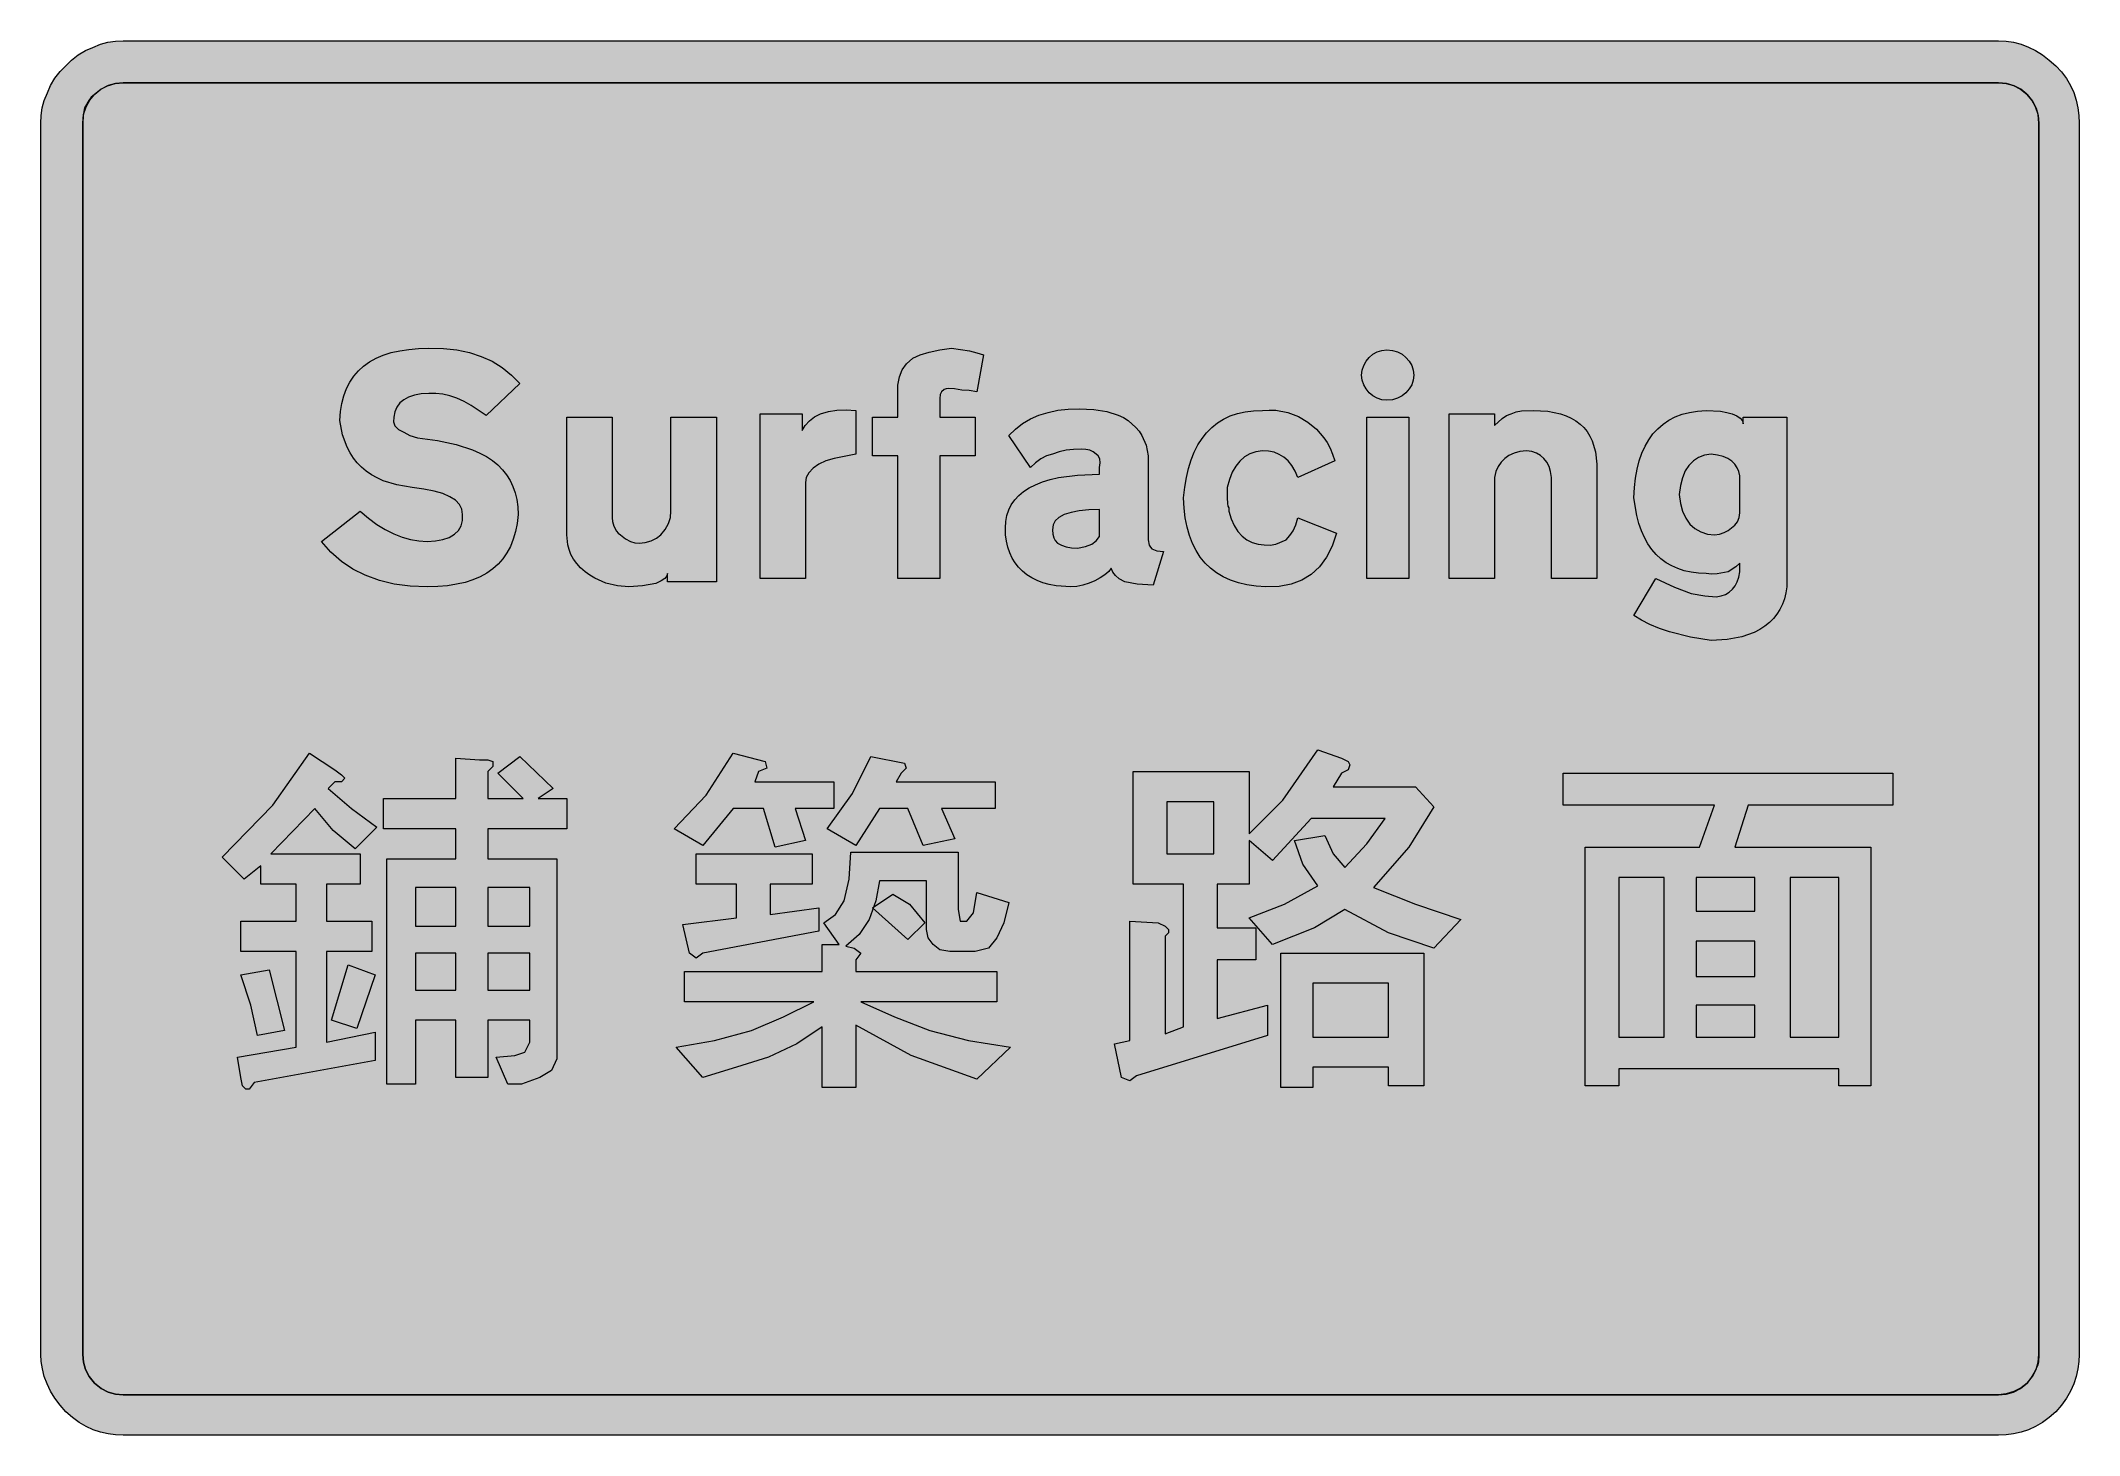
# Model space of a CAD drawing. Header units: metres. Extents: x 102 to 466, y 12 to 261.
import ezdxf

# ---------------------------------------------------------------- set-up
doc = ezdxf.new("R2010")
doc.units = ezdxf.units.M
doc.layers.add('FILL_BLACK_000000', color=7, linetype='Continuous', true_color=0x000000)
doc.layers.add('FILL_WHITE_FFFFFF', color=7, linetype='Continuous', true_color=0xffffff)

msp = doc.modelspace()

# ---------------------------------------------------------------- hatches: boundary and pattern name
at = {"layer": 'FILL_BLACK_000000', "true_color": 0x000000}
h = msp.add_hatch(color=7, dxfattribs=at)
h.dxf.hatch_style = 1
h.paths.add_polyline_path([(454.4, 260.96), (455.73, 260.61), (457.03, 260.11), (458.31, 259.48), (459.56, 258.71), (460.76, 257.79), (461.91, 256.74), (462.95, 255.67), (463.83, 254.51), (464.56, 253.28), (465.13, 251.98), (465.57, 250.64), (465.88, 249.27), (466.05, 247.9), (466.11, 246.54), (466.11, 26.64), (466.05, 25.38), (465.88, 24.08), (465.57, 22.75), (465.13, 21.43), (464.56, 20.12), (463.83, 18.84), (462.95, 17.6), (461.91, 16.44), (460.76, 15.4), (459.56, 14.52), (458.31, 13.79), (457.03, 13.21), (455.73, 12.78), (454.4, 12.47), (453.06, 12.3), (451.71, 12.24), (116.91, 12.24), (115.56, 12.3), (114.22, 12.47), (112.89, 12.78), (111.58, 13.21), (110.31, 13.79), (109.06, 14.52), (107.86, 15.4), (106.71, 16.44), (105.66, 17.6), (104.74, 18.84), (103.97, 20.12), (103.33, 21.43), (102.84, 22.75), (102.49, 24.08), (102.28, 25.38), (102.21, 26.64), (102.21, 246.54), (102.27, 247.89), (102.47, 249.24), (102.84, 250.59), (103.41, 251.94), (103.97, 253.28), (104.72, 254.56), (105.65, 255.74), (106.71, 256.74), (107.71, 257.8), (108.88, 258.73), (110.17, 259.48), (111.51, 260.04), (112.86, 260.61), (114.21, 260.98), (115.56, 261.18), (116.91, 261.24), (451.71, 261.24), (453.06, 261.17), (454.4, 260.96)])
h.paths.add_polyline_path([(115.56, 253.62), (114.25, 253.25), (112.99, 252.6), (111.81, 251.64), (111.23, 251.14), (110.8, 250.55), (110.01, 249.24), (109.75, 247.89), (109.71, 246.54), (109.71, 26.64), (109.83, 25.29), (110.2, 23.98), (110.85, 22.72), (111.81, 21.54), (112.99, 20.58), (114.25, 19.93), (115.56, 19.56), (116.91, 19.44), (451.71, 19.44), (453.06, 19.56), (454.37, 19.93), (455.63, 20.58), (456.81, 21.54), (457.77, 22.72), (458.42, 23.98), (458.79, 25.29), (458.91, 26.64), (458.91, 246.54), (458.76, 248.06), (458.33, 249.44), (457.66, 250.66), (456.77, 251.71), (455.7, 252.57), (454.48, 253.21), (453.14, 253.6), (451.71, 253.74), (116.91, 253.74), (115.56, 253.62)], flags=16)
h = msp.add_hatch(color=7, dxfattribs=at)
h.dxf.hatch_style = 1
h.paths.add_polyline_path([(165.15, 193.2), (165.43, 192.46), (166.05, 191.85), (167.01, 191.34), (168.07, 190.77), (169.45, 190.36), (173.01, 189.84), (176.38, 189.15), (179.31, 188.2), (180.6, 187.62), (181.78, 186.98), (182.85, 186.27), (183.81, 185.49), (184.65, 184.64), (185.38, 183.72), (186, 182.72), (186.51, 181.66), (186.9, 180.51), (187.18, 179.3), (187.35, 178.01), (187.41, 176.64), (187.24, 175.06), (186.96, 173.59), (186.57, 172.22), (186.06, 170.95), (185.44, 169.79), (184.71, 168.74), (183.87, 167.78), (182.91, 166.93), (181.84, 166.18), (180.66, 165.53), (179.37, 164.98), (177.96, 164.53), (176.44, 164.18), (174.81, 163.94), (173.07, 163.79), (171.21, 163.74), (168.17, 163.86), (165.32, 164.23), (162.65, 164.88), (160.11, 165.84), (157.92, 166.9), (155.87, 168.28), (153.99, 169.93), (152.31, 171.84), (159.21, 177.24), (160.69, 175.97), (162.18, 174.88), (163.69, 173.95), (165.21, 173.19), (166.73, 172.6), (168.24, 172.18), (169.73, 171.92), (171.21, 171.84), (172.7, 171.92), (174.01, 172.17), (175.13, 172.57), (176.05, 173.11), (176.76, 173.8), (177.24, 174.62), (177.5, 175.57), (177.51, 176.64), (177.37, 177.6), (176.95, 178.44), (176.24, 179.19), (175.26, 179.83), (173.99, 180.37), (172.45, 180.82), (170.62, 181.17), (168.51, 181.44), (165.75, 181.92), (163.33, 182.68), (162.24, 183.17), (161.24, 183.73), (160.31, 184.37), (159.47, 185.08), (158.71, 185.86), (158.03, 186.72), (157.43, 187.65), (156.91, 188.65), (156.1, 190.89), (155.61, 193.44), (155.73, 195.02), (155.96, 196.49), (156.31, 197.86), (156.79, 199.13), (157.38, 200.29), (158.08, 201.34), (158.91, 202.3), (159.85, 203.15), (160.9, 203.9), (162.08, 204.55), (163.36, 205.1), (164.76, 205.55), (166.28, 205.9), (167.91, 206.14), (169.65, 206.29), (171.51, 206.34), (174.1, 206.27), (176.5, 206.04), (178.72, 205.58), (180.81, 204.84), (182.77, 204.01), (184.6, 202.89), (186.25, 201.55), (187.71, 200.04), (181.71, 194.34), (179.06, 196.13), (177.77, 196.84), (176.5, 197.41), (175.24, 197.85), (173.99, 198.14), (172.75, 198.27), (171.51, 198.24), (170.13, 198.17), (168.92, 197.96), (167.88, 197.62), (167.01, 197.15), (166.31, 196.56), (165.77, 195.84), (165.41, 195), (165.21, 194.04), (165.15, 193.2)])
h = msp.add_hatch(color=7, dxfattribs=at)
h.dxf.hatch_style = 1
h.paths.add_polyline_path([(255.21, 165.24), (255.21, 187.14), (250.71, 187.14), (250.71, 194.04), (255.21, 194.04), (255.21, 199.74), (255.51, 201.21), (256, 202.48), (256.77, 203.58), (257.91, 204.54), (259.2, 205.16), (260.8, 205.66), (262.68, 206.06), (264.81, 206.34), (268, 205.85), (269.32, 205.54), (270.51, 205.14), (269.31, 198.54), (267.96, 198.8), (266.61, 198.84), (265.3, 199.1), (264.21, 199.14), (263.81, 199.09), (263.5, 198.95), (263.01, 198.54), (262.75, 198.05), (262.71, 197.34), (262.71, 194.04), (269.01, 194.04), (269.01, 187.14), (262.71, 187.14), (262.71, 165.24), (255.21, 165.24)])
h = msp.add_hatch(color=7, dxfattribs=at)
h.dxf.hatch_style = 1
h.paths.add_polyline_path([(347.21, 200.66), (346.94, 199.82), (346.5, 199.06), (345.92, 198.39), (345.22, 197.83), (344.4, 197.41), (343.49, 197.13), (342.51, 197.04), (341.63, 197.13), (340.79, 197.41), (340.03, 197.83), (339.36, 198.39), (338.8, 199.06), (338.38, 199.82), (338.1, 200.66), (338.01, 201.54), (338.1, 202.42), (338.38, 203.26), (338.8, 204.02), (339.36, 204.69), (340.03, 205.25), (340.79, 205.67), (341.63, 205.95), (342.51, 206.04), (343.49, 205.95), (344.4, 205.67), (345.22, 205.25), (345.92, 204.69), (346.5, 204.02), (346.94, 203.26), (347.21, 202.42), (347.31, 201.54), (347.21, 200.66)])
h = msp.add_hatch(color=7, dxfattribs=at)
h.dxf.hatch_style = 1
h.paths.add_polyline_path([(222.81, 194.04), (222.81, 164.64), (214.11, 164.64), (214.11, 166.14), (213.99, 165.69), (213.62, 165.24), (212.97, 164.79), (212.01, 164.34), (209.61, 163.93), (207.21, 163.74), (205.15, 163.91), (203.08, 164.41), (201.13, 165.26), (200.24, 165.81), (199.41, 166.44), (198.58, 167.14), (197.88, 167.89), (197.31, 168.69), (196.86, 169.51), (196.52, 170.37), (196.29, 171.25), (196.11, 173.04), (196.11, 194.04), (204.21, 194.04), (204.21, 176.04), (204.25, 175.4), (204.51, 174.54), (205, 173.68), (205.31, 173.32), (205.71, 173.04), (206.61, 172.3), (207.47, 171.84), (208.28, 171.61), (209.01, 171.54), (210.13, 171.65), (211.18, 171.95), (212.13, 172.43), (212.91, 173.04), (213.7, 173.99), (214.26, 175.03), (214.6, 176.12), (214.71, 177.24), (214.71, 194.04), (222.81, 194.04)])
h = msp.add_hatch(color=7, dxfattribs=at)
h.dxf.hatch_style = 1
h.paths.add_polyline_path([(230.61, 194.64), (238.11, 194.64), (238.11, 191.64), (238.67, 192.53), (239.42, 193.36), (240.35, 194.09), (241.41, 194.64), (242.82, 195.03), (244.33, 195.28), (245.97, 195.36), (247.71, 195.24), (247.71, 187.44), (243.85, 186.65), (242.35, 186.22), (241.11, 185.64), (240.1, 184.91), (239.35, 184.1), (238.87, 183.24), (238.71, 182.34), (238.71, 165.24), (230.61, 165.24), (230.61, 194.64)])
h = msp.add_hatch(color=7, dxfattribs=at)
h.dxf.hatch_style = 1
h.paths.add_polyline_path([(297.92, 164.23), (295.71, 164.64), (294.74, 165.14), (294.06, 165.73), (293.6, 166.37), (293.31, 167.04), (292.85, 166.47), (292.18, 165.89), (291.35, 165.34), (290.38, 164.83), (289.34, 164.39), (288.25, 164.04), (287.16, 163.82), (286.11, 163.74), (283.45, 163.92), (282.25, 164.14), (281.12, 164.45), (280.07, 164.85), (279.11, 165.32), (278.24, 165.88), (277.45, 166.51), (276.75, 167.23), (276.13, 168.02), (275.61, 168.88), (275.18, 169.81), (274.85, 170.82), (274.61, 171.89), (274.46, 173.03), (274.41, 174.24), (274.48, 175.39), (274.68, 176.46), (275.01, 177.47), (275.47, 178.4), (276.07, 179.26), (276.8, 180.05), (277.66, 180.76), (278.65, 181.4), (279.77, 181.97), (281.02, 182.46), (282.39, 182.88), (283.9, 183.23), (287.3, 183.69), (291.21, 183.84), (291.21, 185.04), (291.33, 185.88), (291.25, 186.58), (291, 187.11), (290.61, 187.44), (290.1, 187.83), (289.48, 188.11), (288.75, 188.28), (287.91, 188.34), (286.56, 188.28), (285.25, 188.11), (283.99, 187.83), (282.81, 187.44), (281.74, 187.11), (280.75, 186.58), (279.81, 185.88), (278.91, 185.04), (275.01, 190.74), (276.19, 191.89), (277.48, 192.88), (278.89, 193.71), (280.41, 194.38), (282.04, 194.89), (283.78, 195.25), (285.64, 195.47), (287.61, 195.54), (290.19, 195.42), (292.52, 195.05), (294.57, 194.4), (295.48, 193.96), (296.31, 193.44), (297.72, 192.2), (298.29, 191.5), (298.78, 190.74), (299.52, 189.05), (299.91, 187.14), (299.91, 172.14), (300.08, 171.18), (300.29, 170.82), (300.58, 170.53), (301.43, 170.16), (302.61, 170.04), (300.81, 164.04), (297.92, 164.23)])
h.paths.add_polyline_path([(283.03, 172.51), (283.32, 172), (283.71, 171.54), (284.44, 171.15), (285.28, 170.86), (286.24, 170.7), (287.31, 170.64), (288.72, 170.93), (289.82, 171.35), (290.64, 171.95), (291.21, 172.74), (291.21, 177.54), (289.3, 177.48), (287.61, 177.31), (286.15, 177.03), (284.91, 176.64), (283.95, 176.13), (283.3, 175.51), (282.93, 174.78), (282.81, 173.94), (282.87, 173.14), (283.03, 172.51)], flags=16)
h = msp.add_hatch(color=7, dxfattribs=at)
h.dxf.hatch_style = 1
h.paths.add_polyline_path([(321.52, 195.3), (322.67, 195.25), (324.81, 194.86), (326.72, 194.14), (328.41, 193.14), (329.92, 191.89), (331.26, 190.36), (331.85, 189.48), (332.38, 188.5), (332.83, 187.42), (333.21, 186.24), (326.61, 183.24), (326.12, 184.39), (325.54, 185.38), (324.88, 186.21), (324.13, 186.88), (323.31, 187.39), (322.39, 187.75), (321.39, 187.97), (320.31, 188.04), (319.13, 187.84), (318.06, 187.47), (317.1, 186.93), (316.26, 186.2), (315.53, 185.29), (314.91, 184.2), (314.4, 182.92), (314.01, 181.44), (314.01, 179.64), (314.05, 178.63), (314.14, 178.16), (314.31, 177.84), (314.31, 177.24), (314.72, 175.86), (315.25, 174.66), (315.91, 173.63), (316.67, 172.78), (317.54, 172.11), (318.49, 171.63), (319.51, 171.34), (320.61, 171.24), (321.68, 171.17), (322.67, 171.35), (324.51, 172.14), (325.18, 172.88), (325.78, 173.75), (326.28, 174.8), (326.61, 176.04), (333.51, 173.34), (332.72, 171.02), (331.71, 169.01), (330.47, 167.32), (329.01, 165.95), (327.32, 164.91), (325.41, 164.19), (323.27, 163.8), (320.91, 163.74), (319.17, 163.86), (317.53, 164.09), (316.01, 164.44), (314.61, 164.92), (313.31, 165.51), (312.12, 166.21), (311.04, 167.04), (310.07, 167.98), (309.21, 169.03), (308.46, 170.21), (307.82, 171.49), (307.28, 172.89), (306.86, 174.41), (306.53, 176.04), (306.32, 177.78), (306.21, 179.64), (306.42, 181.5), (306.72, 183.24), (307.1, 184.87), (307.57, 186.38), (308.13, 187.78), (308.77, 189.06), (309.51, 190.22), (310.33, 191.26), (311.25, 192.19), (312.26, 192.99), (313.37, 193.68), (314.56, 194.24), (315.86, 194.67), (317.24, 194.99), (318.73, 195.18), (320.31, 195.24), (321.52, 195.3)])
h = msp.add_hatch(color=7, dxfattribs=at)
h.dxf.hatch_style = 1
h.paths.add_polyline_path([(338.91, 165.24), (338.91, 194.04), (346.41, 194.04), (346.41, 165.24), (338.91, 165.24)])
h = msp.add_hatch(color=7, dxfattribs=at)
h.dxf.hatch_style = 1
h.paths.add_polyline_path([(371.91, 165.24), (371.91, 182.04), (371.91, 182.34), (371.91, 182.94), (371.91, 183.24), (371.74, 184.3), (371.46, 185.21), (371.07, 186), (370.56, 186.65), (369.94, 187.18), (369.21, 187.59), (368.37, 187.87), (367.41, 188.04), (366.24, 187.87), (365.21, 187.59), (364.31, 187.18), (363.55, 186.65), (362.91, 186), (362.39, 185.21), (361.99, 184.3), (361.71, 183.24), (361.71, 182.94), (361.71, 165.24), (353.61, 165.24), (353.61, 194.64), (361.71, 194.64), (361.71, 192.54), (363.1, 193.81), (363.86, 194.31), (364.71, 194.64), (365.61, 194.99), (366.55, 195.16), (368.61, 195.24), (371.24, 195.09), (373.51, 194.63), (374.52, 194.28), (375.43, 193.86), (376.26, 193.37), (377.01, 192.8), (377.67, 192.16), (378.25, 191.45), (378.74, 190.66), (379.16, 189.8), (379.74, 187.86), (380.01, 185.64), (380.01, 185.04), (380.01, 165.24), (371.91, 165.24)])
h = msp.add_hatch(color=7, dxfattribs=at)
h.dxf.hatch_style = 1
h.paths.add_polyline_path([(413.49, 161.6), (413.14, 160.63), (412.69, 159.71), (412.14, 158.85), (411.51, 158.07), (410.79, 157.34), (409.97, 156.69), (409.07, 156.11), (408.08, 155.6), (405.85, 154.8), (403.29, 154.31), (400.41, 154.14), (396.69, 154.76), (392.95, 155.71), (391.16, 156.32), (389.48, 157.01), (387.95, 157.78), (386.61, 158.64), (390.51, 165.24), (393.88, 163.66), (396.81, 162.54), (399.28, 162.13), (401.31, 161.94), (402.17, 162.11), (402.94, 162.39), (403.61, 162.78), (404.2, 163.29), (404.68, 163.91), (405.06, 164.64), (405.34, 165.48), (405.51, 166.44), (405.51, 167.94), (404.8, 167.3), (403.41, 166.44), (401.46, 166.06), (400.46, 166.02), (399.51, 166.14), (398.14, 166.19), (396.84, 166.35), (395.61, 166.61), (394.46, 166.98), (393.38, 167.46), (392.37, 168.04), (391.44, 168.72), (390.58, 169.51), (389.81, 170.41), (389.11, 171.41), (388.49, 172.52), (387.95, 173.73), (387.49, 175.05), (387.12, 176.48), (386.61, 179.64), (386.71, 181.44), (386.91, 183.14), (387.19, 184.73), (387.57, 186.21), (388.04, 187.58), (388.61, 188.85), (389.27, 190), (390.02, 191.04), (390.87, 191.97), (391.82, 192.78), (392.86, 193.48), (393.99, 194.07), (395.23, 194.54), (396.56, 194.89), (397.98, 195.12), (399.51, 195.24), (402.06, 195.08), (403.18, 194.88), (404.16, 194.6), (404.97, 194.26), (405.58, 193.85), (405.97, 193.37), (406.11, 192.84), (406.11, 194.04), (413.91, 194.04), (413.91, 163.74), (413.75, 162.64), (413.49, 161.6)])
h.paths.add_polyline_path([(405.05, 184.99), (404.63, 185.62), (404.08, 186.16), (403.39, 186.63), (402.56, 187), (401.56, 187.27), (400.41, 187.44), (399.23, 187.23), (398.17, 186.82), (397.24, 186.22), (396.43, 185.41), (395.78, 184.42), (395.26, 183.22), (394.91, 181.83), (394.71, 180.24), (394.92, 178.64), (395.31, 177.22), (395.89, 175.98), (396.62, 174.95), (397.51, 174.13), (398.55, 173.53), (399.72, 173.16), (401.01, 173.04), (401.9, 173.14), (402.73, 173.41), (403.46, 173.8), (404.01, 174.24), (404.62, 174.75), (405.1, 175.36), (405.4, 176.1), (405.51, 176.94), (405.51, 183.54), (405.34, 184.3), (405.05, 184.99)], flags=16)
h = msp.add_hatch(color=7, dxfattribs=at)
h.dxf.hatch_style = 1
h.paths.add_polyline_path([(155.91, 130.14), (156.51, 129.54), (155.91, 128.94), (154.71, 128.94), (153.51, 127.74), (157.71, 124.14), (162.21, 120.84), (158.31, 116.94), (154.41, 120.24), (151.11, 124.14), (143.31, 116.04), (159.21, 116.04), (159.21, 110.64), (153.21, 110.64), (153.21, 104.04), (161.31, 104.04), (161.31, 98.64), (153.21, 98.64), (153.21, 82.44), (161.91, 84.24), (161.91, 79.14), (140.31, 75.24), (139.41, 74.04), (138.81, 74.04), (138.21, 74.64), (137.91, 76.14), (137.31, 79.74), (147.81, 81.54), (147.81, 98.64), (137.91, 98.64), (137.91, 104.04), (147.81, 104.04), (147.81, 110.64), (141.51, 110.64), (141.51, 113.94), (138.51, 111.54), (134.61, 115.44), (143.61, 124.74), (150.21, 134.04), (154.71, 131.04), (155.91, 130.14)])
h = msp.add_hatch(color=7, dxfattribs=at)
h.dxf.hatch_style = 1
h.paths.add_polyline_path([(191.31, 76.14), (188.01, 74.94), (185.61, 74.94), (183.51, 79.74), (186.81, 80.04), (188.61, 80.64), (189.51, 82.44), (189.51, 86.34), (182.01, 86.34), (182.01, 76.14), (176.31, 76.14), (176.31, 86.34), (169.11, 86.34), (169.11, 74.94), (164.01, 74.94), (164.01, 115.14), (176.31, 115.14), (176.31, 120.54), (163.41, 120.54), (163.41, 125.94), (176.31, 125.94), (176.31, 133.14), (180.51, 132.84), (182.01, 132.84), (182.91, 132.54), (182.91, 131.64), (182.01, 130.74), (182.01, 125.94), (188.31, 125.94), (183.81, 130.44), (187.71, 133.44), (193.71, 127.74), (191.01, 125.94), (196.11, 125.94), (196.11, 120.54), (182.01, 120.54), (182.01, 115.14), (194.31, 115.14), (194.31, 81.84), (194.31, 79.44), (193.41, 77.34), (191.31, 76.14)])
h.paths.add_polyline_path([(176.31, 91.74), (176.31, 98.34), (169.11, 98.34), (169.11, 91.74), (176.31, 91.74)], flags=16)
h.paths.add_polyline_path([(169.11, 103.14), (176.31, 103.14), (176.31, 110.04), (169.11, 110.04), (169.11, 103.14)], flags=16)
h.paths.add_polyline_path([(182.01, 98.34), (182.01, 91.74), (189.51, 91.74), (189.51, 98.34), (182.01, 98.34)], flags=16)
h.paths.add_polyline_path([(189.51, 110.04), (182.01, 110.04), (182.01, 103.14), (189.51, 103.14), (189.51, 110.04)], flags=16)
h = msp.add_hatch(color=7, dxfattribs=at)
h.dxf.hatch_style = 1
h.paths.add_polyline_path([(221.01, 126.54), (225.81, 134.04), (231.51, 132.54), (231.81, 131.34), (230.31, 130.74), (229.71, 128.94), (243.81, 128.94), (243.81, 124.14), (236.91, 124.14), (238.71, 118.44), (233.31, 117.24), (231.21, 124.14), (225.81, 124.14), (220.41, 117.54), (215.31, 120.54), (221.01, 126.54)])
h = msp.add_hatch(color=7, dxfattribs=at)
h.dxf.hatch_style = 1
h.paths.add_polyline_path([(247.11, 126.84), (250.41, 133.44), (256.41, 132.24), (256.71, 131.34), (255.81, 130.44), (254.91, 128.94), (272.61, 128.94), (272.61, 124.14), (263.01, 124.14), (265.41, 118.74), (259.71, 117.54), (257.01, 124.14), (251.91, 124.14), (247.71, 117.54), (242.61, 120.54), (247.11, 126.84)])
h = msp.add_hatch(color=7, dxfattribs=at)
h.dxf.hatch_style = 1
h.paths.add_polyline_path([(317.91, 130.74), (317.91, 119.64), (323.91, 125.64), (330.21, 134.64), (334.41, 133.14), (335.61, 132.54), (335.91, 131.94), (335.61, 131.04), (334.41, 130.44), (332.91, 128.04), (347.61, 128.04), (350.91, 124.44), (346.41, 117.24), (340.11, 110.04), (347.61, 107.04), (355.71, 104.34), (350.91, 99.24), (342.81, 101.94), (335.01, 106.14), (329.61, 102.84), (322.11, 99.84), (317.91, 104.64), (324.21, 107.04), (330.21, 110.34), (327.51, 114.24), (326.01, 118.44), (331.41, 119.34), (332.91, 116.04), (335.01, 113.64), (338.91, 117.84), (342.21, 122.34), (329.01, 122.34), (322.11, 114.84), (317.91, 118.44), (317.91, 110.64), (312.21, 110.64), (312.21, 102.84), (319.11, 102.84), (319.11, 97.14), (312.21, 97.14), (312.21, 86.64), (321.21, 89.04), (321.21, 83.64), (297.81, 76.44), (296.61, 75.54), (295.11, 76.14), (293.91, 82.14), (296.61, 82.74), (296.61, 104.04), (301.71, 103.74), (302.91, 103.14), (303.51, 102.54), (303.51, 101.94), (302.91, 101.34), (302.91, 83.94), (306.21, 85.14), (306.21, 110.64), (297.21, 110.64), (297.21, 130.74), (317.91, 130.74)])
h.paths.add_polyline_path([(311.61, 125.34), (303.21, 125.34), (303.21, 116.04), (311.61, 116.04), (311.61, 125.34)], flags=16)
h = msp.add_hatch(color=7, dxfattribs=at)
h.dxf.hatch_style = 1
h.paths.add_polyline_path([(428.91, 74.64), (423.21, 74.64), (423.21, 77.64), (383.91, 77.64), (383.91, 74.64), (377.91, 74.64), (377.91, 117.24), (398.31, 117.24), (401.01, 124.74), (374.01, 124.74), (374.01, 130.44), (432.81, 130.44), (432.81, 124.74), (407.01, 124.74), (404.61, 117.24), (428.91, 117.24), (428.91, 74.64)])
h.paths.add_polyline_path([(408.21, 89.04), (397.71, 89.04), (397.71, 83.34), (408.21, 83.34), (408.21, 89.04)], flags=16)
h.paths.add_polyline_path([(408.21, 105.84), (408.21, 111.84), (397.71, 111.84), (397.71, 105.84), (408.21, 105.84)], flags=16)
h.paths.add_polyline_path([(397.71, 94.14), (408.21, 94.14), (408.21, 100.44), (397.71, 100.44), (397.71, 94.14)], flags=16)
h.paths.add_polyline_path([(383.91, 111.84), (383.91, 83.34), (392.01, 83.34), (392.01, 111.84), (383.91, 111.84)], flags=16)
h.paths.add_polyline_path([(423.21, 111.84), (414.51, 111.84), (414.51, 83.34), (423.21, 83.34), (423.21, 111.84)], flags=16)
h = msp.add_hatch(color=7, dxfattribs=at)
h.dxf.hatch_style = 1
h.paths.add_polyline_path([(244.11, 105.24), (245.61, 107.64), (246.51, 111.54), (246.81, 116.34), (266.01, 116.34), (266.01, 106.14), (266.31, 104.04), (267.51, 104.04), (268.71, 105.54), (269.31, 109.14), (275.01, 107.34), (274.11, 103.74), (272.91, 101.04), (271.41, 99.24), (269.01, 98.64), (264.51, 98.64), (262.71, 98.94), (261.51, 99.84), (260.61, 101.04), (260.31, 102.54), (260.31, 111.24), (251.91, 111.24), (251.31, 107.64), (250.11, 104.34), (248.31, 101.64), (245.91, 99.54), (247.41, 99.24), (248.61, 98.34), (247.71, 97.14), (247.71, 95.04), (272.91, 95.04), (272.91, 89.64), (248.61, 89.64), (254.61, 86.94), (260.91, 84.54), (267.81, 82.74), (275.31, 81.54), (269.31, 75.84), (257.61, 80.04), (247.71, 85.44), (247.71, 74.34), (241.71, 74.34), (241.71, 85.14), (237.21, 82.14), (232.11, 79.74), (226.41, 77.94), (220.41, 76.14), (215.61, 81.54), (222.51, 82.74), (229.11, 84.54), (234.81, 86.94), (240.21, 89.64), (217.11, 89.64), (217.11, 95.04), (241.71, 95.04), (241.71, 99.84), (244.71, 99.84), (242.01, 103.74), (244.11, 105.24)])
h = msp.add_hatch(color=7, dxfattribs=at)
h.dxf.hatch_style = 1
h.paths.add_polyline_path([(239.91, 116.04), (239.91, 110.64), (232.41, 110.64), (232.41, 105.24), (241.11, 106.44), (241.11, 102.24), (220.41, 98.34), (219.21, 97.44), (218.01, 98.34), (216.81, 103.44), (226.41, 104.64), (226.41, 110.64), (219.21, 110.64), (219.21, 116.04), (239.91, 116.04)])
h = msp.add_hatch(color=7, dxfattribs=at)
h.dxf.hatch_style = 1
h.paths.add_polyline_path([(257.31, 107.04), (260.01, 103.74), (257.01, 100.74), (250.71, 106.44), (254.31, 108.84), (257.31, 107.04)])
h = msp.add_hatch(color=7, dxfattribs=at)
h.dxf.hatch_style = 1
h.paths.add_polyline_path([(349.11, 98.34), (349.11, 74.64), (342.81, 74.64), (342.81, 77.94), (329.31, 77.94), (329.31, 74.34), (323.61, 74.34), (323.61, 98.34), (349.11, 98.34)])
h.paths.add_polyline_path([(342.81, 92.94), (329.31, 92.94), (329.31, 83.34), (342.81, 83.34), (342.81, 92.94)], flags=16)
h = msp.add_hatch(color=7, dxfattribs=at)
h.dxf.hatch_style = 1
h.paths.add_polyline_path([(145.71, 84.54), (140.91, 83.64), (139.71, 89.04), (137.91, 94.44), (143.01, 95.34), (145.71, 84.54)])
h = msp.add_hatch(color=7, dxfattribs=at)
h.dxf.hatch_style = 1
h.paths.add_polyline_path([(161.91, 94.44), (158.61, 84.84), (154.11, 86.34), (157.11, 96.24), (161.91, 94.44)])
at = {"layer": 'FILL_WHITE_FFFFFF', "true_color": 0xffffff}
h = msp.add_hatch(color=7, dxfattribs=at)
h.dxf.hatch_style = 1
h.paths.add_polyline_path([(451.71, 253.74), (453.06, 253.62), (454.37, 253.25), (455.63, 252.6), (456.81, 251.64), (457.77, 250.46), (458.42, 249.2), (458.79, 247.89), (458.91, 246.54), (458.91, 26.64), (458.83, 25.29), (458.66, 24.61), (458.31, 23.94), (458.03, 23.31), (457.67, 22.74), (456.81, 21.54), (455.72, 20.68), (454.41, 20.04), (453.06, 19.63), (451.71, 19.44), (116.91, 19.44), (115.56, 19.56), (114.25, 19.93), (112.99, 20.58), (111.81, 21.54), (110.85, 22.72), (110.2, 23.98), (109.83, 25.29), (109.71, 26.64), (109.71, 246.54), (109.86, 248.06), (110.29, 249.44), (110.96, 250.66), (111.85, 251.71), (112.92, 252.57), (114.14, 253.21), (115.48, 253.6), (116.91, 253.74), (451.71, 253.74)])

# ---------------------------------------------------------------- linework, layer by layer
at = {"layer": 'FILL_BLACK_000000', "lineweight": 0, "true_color": 0x000000}
for points in [[(454.4, 260.96), (455.73, 260.61), (457.03, 260.11), (458.31, 259.48), (459.56, 258.71), (460.76, 257.79), (461.91, 256.74), (462.95, 255.67), (463.83, 254.51), (464.56, 253.28), (465.13, 251.98), (465.57, 250.64), (465.88, 249.27), (466.05, 247.9), (466.11, 246.54), (466.11, 26.64), (466.05, 25.38), (465.88, 24.08), (465.57, 22.75), (465.13, 21.43), (464.56, 20.12), (463.83, 18.84), (462.95, 17.6), (461.91, 16.44), (460.76, 15.4), (459.56, 14.52), (458.31, 13.79), (457.03, 13.21), (455.73, 12.78), (454.4, 12.47), (453.06, 12.3), (451.71, 12.24), (116.91, 12.24), (115.56, 12.3), (114.22, 12.47), (112.89, 12.78), (111.58, 13.21), (110.31, 13.79), (109.06, 14.52), (107.86, 15.4), (106.71, 16.44), (105.66, 17.6), (104.74, 18.84), (103.97, 20.12), (103.33, 21.43), (102.84, 22.75), (102.49, 24.08), (102.28, 25.38), (102.21, 26.64), (102.21, 246.54), (102.27, 247.89), (102.47, 249.24), (102.84, 250.59), (103.41, 251.94), (103.97, 253.28), (104.72, 254.56), (105.65, 255.74), (106.71, 256.74), (107.71, 257.8), (108.88, 258.73), (110.17, 259.48), (111.51, 260.04), (112.86, 260.61), (114.21, 260.98), (115.56, 261.18), (116.91, 261.24), (451.71, 261.24), (453.06, 261.17)], [(115.56, 253.62), (114.25, 253.25), (112.99, 252.6), (111.81, 251.64), (111.23, 251.14), (110.8, 250.55), (110.01, 249.24), (109.75, 247.89), (109.71, 246.54), (109.71, 26.64), (109.83, 25.29), (110.2, 23.98), (110.85, 22.72), (111.81, 21.54), (112.99, 20.58), (114.25, 19.93), (115.56, 19.56), (116.91, 19.44), (451.71, 19.44), (453.06, 19.56), (454.37, 19.93), (455.63, 20.58), (456.81, 21.54), (457.77, 22.72), (458.42, 23.98), (458.79, 25.29), (458.91, 26.64), (458.91, 246.54), (458.76, 248.06), (458.33, 249.44), (457.66, 250.66), (456.77, 251.71), (455.7, 252.57), (454.48, 253.21), (453.14, 253.6), (451.71, 253.74), (116.91, 253.74)], [(165.15, 193.2), (165.43, 192.46), (166.05, 191.85), (167.01, 191.34), (168.07, 190.77), (169.45, 190.36), (173.01, 189.84), (176.38, 189.15), (179.31, 188.2), (180.6, 187.62), (181.78, 186.98), (182.85, 186.27), (183.81, 185.49), (184.65, 184.64), (185.38, 183.72), (186, 182.72), (186.51, 181.66), (186.9, 180.51), (187.18, 179.3), (187.35, 178.01), (187.41, 176.64), (187.24, 175.06), (186.96, 173.59), (186.57, 172.22), (186.06, 170.95), (185.44, 169.79), (184.71, 168.74), (183.87, 167.78), (182.91, 166.93), (181.84, 166.18), (180.66, 165.53), (179.37, 164.98), (177.96, 164.53), (176.44, 164.18), (174.81, 163.94), (173.07, 163.79), (171.21, 163.74), (168.17, 163.86), (165.32, 164.23), (162.65, 164.88), (160.11, 165.84), (157.92, 166.9), (155.87, 168.28), (153.99, 169.93), (152.31, 171.84), (159.21, 177.24), (160.69, 175.97), (162.18, 174.88), (163.69, 173.95), (165.21, 173.19), (166.73, 172.6), (168.24, 172.18), (169.73, 171.92), (171.21, 171.84), (172.7, 171.92), (174.01, 172.17), (175.13, 172.57), (176.05, 173.11), (176.76, 173.8), (177.24, 174.62), (177.5, 175.57), (177.51, 176.64), (177.37, 177.6), (176.95, 178.44), (176.24, 179.19), (175.26, 179.83), (173.99, 180.37), (172.45, 180.82), (170.62, 181.17), (168.51, 181.44), (165.75, 181.92), (163.33, 182.68), (162.24, 183.17), (161.24, 183.73), (160.31, 184.37), (159.47, 185.08), (158.71, 185.86), (158.03, 186.72), (157.43, 187.65), (156.91, 188.65), (156.1, 190.89), (155.61, 193.44), (155.73, 195.02), (155.96, 196.49), (156.31, 197.86), (156.79, 199.13), (157.38, 200.29), (158.08, 201.34), (158.91, 202.3), (159.85, 203.15), (160.9, 203.9), (162.08, 204.55), (163.36, 205.1), (164.76, 205.55), (166.28, 205.9), (167.91, 206.14), (169.65, 206.29), (171.51, 206.34), (174.1, 206.27), (176.5, 206.04), (178.72, 205.58), (180.81, 204.84), (182.77, 204.01), (184.6, 202.89), (186.25, 201.55), (187.71, 200.04), (181.71, 194.34), (179.06, 196.13), (177.77, 196.84), (176.5, 197.41), (175.24, 197.85), (173.99, 198.14), (172.75, 198.27), (171.51, 198.24), (170.13, 198.17), (168.92, 197.96), (167.88, 197.62), (167.01, 197.15), (166.31, 196.56), (165.77, 195.84), (165.41, 195), (165.21, 194.04)], [(255.21, 165.24), (255.21, 187.14), (250.71, 187.14), (250.71, 194.04), (255.21, 194.04), (255.21, 199.74), (255.51, 201.21), (256, 202.48), (256.77, 203.58), (257.91, 204.54), (259.2, 205.16), (260.8, 205.66), (262.68, 206.06), (264.81, 206.34), (268, 205.85), (269.32, 205.54), (270.51, 205.14), (269.31, 198.54), (267.96, 198.8), (266.61, 198.84), (265.3, 199.1), (264.21, 199.14), (263.81, 199.09), (263.5, 198.95), (263.01, 198.54), (262.75, 198.05), (262.71, 197.34), (262.71, 194.04), (269.01, 194.04), (269.01, 187.14), (262.71, 187.14), (262.71, 165.24)], [(347.21, 200.66), (346.94, 199.82), (346.5, 199.06), (345.92, 198.39), (345.22, 197.83), (344.4, 197.41), (343.49, 197.13), (342.51, 197.04), (341.63, 197.13), (340.79, 197.41), (340.03, 197.83), (339.36, 198.39), (338.8, 199.06), (338.38, 199.82), (338.1, 200.66), (338.01, 201.54), (338.1, 202.42), (338.38, 203.26), (338.8, 204.02), (339.36, 204.69), (340.03, 205.25), (340.79, 205.67), (341.63, 205.95), (342.51, 206.04), (343.49, 205.95), (344.4, 205.67), (345.22, 205.25), (345.92, 204.69), (346.5, 204.02), (346.94, 203.26), (347.21, 202.42), (347.31, 201.54)], [(222.81, 194.04), (222.81, 164.64), (214.11, 164.64), (214.11, 166.14), (213.99, 165.69), (213.62, 165.24), (212.97, 164.79), (212.01, 164.34), (209.61, 163.93), (207.21, 163.74), (205.15, 163.91), (203.08, 164.41), (201.13, 165.26), (200.24, 165.81), (199.41, 166.44), (198.58, 167.14), (197.88, 167.89), (197.31, 168.69), (196.86, 169.51), (196.52, 170.37), (196.29, 171.25), (196.11, 173.04), (196.11, 194.04), (204.21, 194.04), (204.21, 176.04), (204.25, 175.4), (204.51, 174.54), (205, 173.68), (205.31, 173.32), (205.71, 173.04), (206.61, 172.3), (207.47, 171.84), (208.28, 171.61), (209.01, 171.54), (210.13, 171.65), (211.18, 171.95), (212.13, 172.43), (212.91, 173.04), (213.7, 173.99), (214.26, 175.03), (214.6, 176.12), (214.71, 177.24), (214.71, 194.04)], [(230.61, 194.64), (238.11, 194.64), (238.11, 191.64), (238.67, 192.53), (239.42, 193.36), (240.35, 194.09), (241.41, 194.64), (242.82, 195.03), (244.33, 195.28), (245.97, 195.36), (247.71, 195.24), (247.71, 187.44), (243.85, 186.65), (242.35, 186.22), (241.11, 185.64), (240.1, 184.91), (239.35, 184.1), (238.87, 183.24), (238.71, 182.34), (238.71, 165.24), (230.61, 165.24)], [(297.92, 164.23), (295.71, 164.64), (294.74, 165.14), (294.06, 165.73), (293.6, 166.37), (293.31, 167.04), (292.85, 166.47), (292.18, 165.89), (291.35, 165.34), (290.38, 164.83), (289.34, 164.39), (288.25, 164.04), (287.16, 163.82), (286.11, 163.74), (283.45, 163.92), (282.25, 164.14), (281.12, 164.45), (280.07, 164.85), (279.11, 165.32), (278.24, 165.88), (277.45, 166.51), (276.75, 167.23), (276.13, 168.02), (275.61, 168.88), (275.18, 169.81), (274.85, 170.82), (274.61, 171.89), (274.46, 173.03), (274.41, 174.24), (274.48, 175.39), (274.68, 176.46), (275.01, 177.47), (275.47, 178.4), (276.07, 179.26), (276.8, 180.05), (277.66, 180.76), (278.65, 181.4), (279.77, 181.97), (281.02, 182.46), (282.39, 182.88), (283.9, 183.23), (287.3, 183.69), (291.21, 183.84), (291.21, 185.04), (291.33, 185.88), (291.25, 186.58), (291, 187.11), (290.61, 187.44), (290.1, 187.83), (289.48, 188.11), (288.75, 188.28), (287.91, 188.34), (286.56, 188.28), (285.25, 188.11), (283.99, 187.83), (282.81, 187.44), (281.74, 187.11), (280.75, 186.58), (279.81, 185.88), (278.91, 185.04), (275.01, 190.74), (276.19, 191.89), (277.48, 192.88), (278.89, 193.71), (280.41, 194.38), (282.04, 194.89), (283.78, 195.25), (285.64, 195.47), (287.61, 195.54), (290.19, 195.42), (292.52, 195.05), (294.57, 194.4), (295.48, 193.96), (296.31, 193.44), (297.72, 192.2), (298.29, 191.5), (298.78, 190.74), (299.52, 189.05), (299.91, 187.14), (299.91, 172.14), (300.08, 171.18), (300.29, 170.82), (300.58, 170.53), (301.43, 170.16), (302.61, 170.04), (300.81, 164.04)], [(321.52, 195.3), (322.67, 195.25), (324.81, 194.86), (326.72, 194.14), (328.41, 193.14), (329.92, 191.89), (331.26, 190.36), (331.85, 189.48), (332.38, 188.5), (332.83, 187.42), (333.21, 186.24), (326.61, 183.24), (326.12, 184.39), (325.54, 185.38), (324.88, 186.21), (324.13, 186.88), (323.31, 187.39), (322.39, 187.75), (321.39, 187.97), (320.31, 188.04), (319.13, 187.84), (318.06, 187.47), (317.1, 186.93), (316.26, 186.2), (315.53, 185.29), (314.91, 184.2), (314.4, 182.92), (314.01, 181.44), (314.01, 179.64), (314.05, 178.63), (314.14, 178.16), (314.31, 177.84), (314.31, 177.24), (314.72, 175.86), (315.25, 174.66), (315.91, 173.63), (316.67, 172.78), (317.54, 172.11), (318.49, 171.63), (319.51, 171.34), (320.61, 171.24), (321.68, 171.17), (322.67, 171.35), (324.51, 172.14), (325.18, 172.88), (325.78, 173.75), (326.28, 174.8), (326.61, 176.04), (333.51, 173.34), (332.72, 171.02), (331.71, 169.01), (330.47, 167.32), (329.01, 165.95), (327.32, 164.91), (325.41, 164.19), (323.27, 163.8), (320.91, 163.74), (319.17, 163.86), (317.53, 164.09), (316.01, 164.44), (314.61, 164.92), (313.31, 165.51), (312.12, 166.21), (311.04, 167.04), (310.07, 167.98), (309.21, 169.03), (308.46, 170.21), (307.82, 171.49), (307.28, 172.89), (306.86, 174.41), (306.53, 176.04), (306.32, 177.78), (306.21, 179.64), (306.42, 181.5), (306.72, 183.24), (307.1, 184.87), (307.57, 186.38), (308.13, 187.78), (308.77, 189.06), (309.51, 190.22), (310.33, 191.26), (311.25, 192.19), (312.26, 192.99), (313.37, 193.68), (314.56, 194.24), (315.86, 194.67), (317.24, 194.99), (318.73, 195.18), (320.31, 195.24)], [(338.91, 165.24), (338.91, 194.04), (346.41, 194.04), (346.41, 165.24)], [(371.91, 165.24), (371.91, 182.04), (371.91, 182.34), (371.91, 182.94), (371.91, 183.24), (371.74, 184.3), (371.46, 185.21), (371.07, 186), (370.56, 186.65), (369.94, 187.18), (369.21, 187.59), (368.37, 187.87), (367.41, 188.04), (366.24, 187.87), (365.21, 187.59), (364.31, 187.18), (363.55, 186.65), (362.91, 186), (362.39, 185.21), (361.99, 184.3), (361.71, 183.24), (361.71, 182.94), (361.71, 165.24), (353.61, 165.24), (353.61, 194.64), (361.71, 194.64), (361.71, 192.54), (363.1, 193.81), (363.86, 194.31), (364.71, 194.64), (365.61, 194.99), (366.55, 195.16), (368.61, 195.24), (371.24, 195.09), (373.51, 194.63), (374.52, 194.28), (375.43, 193.86), (376.26, 193.37), (377.01, 192.8), (377.67, 192.16), (378.25, 191.45), (378.74, 190.66), (379.16, 189.8), (379.74, 187.86), (380.01, 185.64), (380.01, 185.04), (380.01, 165.24)], [(413.49, 161.6), (413.14, 160.63), (412.69, 159.71), (412.14, 158.85), (411.51, 158.07), (410.79, 157.34), (409.97, 156.69), (409.07, 156.11), (408.08, 155.6), (405.85, 154.8), (403.29, 154.31), (400.41, 154.14), (396.69, 154.76), (392.95, 155.71), (391.16, 156.32), (389.48, 157.01), (387.95, 157.78), (386.61, 158.64), (390.51, 165.24), (393.88, 163.66), (396.81, 162.54), (399.28, 162.13), (401.31, 161.94), (402.17, 162.11), (402.94, 162.39), (403.61, 162.78), (404.2, 163.29), (404.68, 163.91), (405.06, 164.64), (405.34, 165.48), (405.51, 166.44), (405.51, 167.94), (404.8, 167.3), (403.41, 166.44), (401.46, 166.06), (400.46, 166.02), (399.51, 166.14), (398.14, 166.19), (396.84, 166.35), (395.61, 166.61), (394.46, 166.98), (393.38, 167.46), (392.37, 168.04), (391.44, 168.72), (390.58, 169.51), (389.81, 170.41), (389.11, 171.41), (388.49, 172.52), (387.95, 173.73), (387.49, 175.05), (387.12, 176.48), (386.61, 179.64), (386.71, 181.44), (386.91, 183.14), (387.19, 184.73), (387.57, 186.21), (388.04, 187.58), (388.61, 188.85), (389.27, 190), (390.02, 191.04), (390.87, 191.97), (391.82, 192.78), (392.86, 193.48), (393.99, 194.07), (395.23, 194.54), (396.56, 194.89), (397.98, 195.12), (399.51, 195.24), (402.06, 195.08), (403.18, 194.88), (404.16, 194.6), (404.97, 194.26), (405.58, 193.85), (405.97, 193.37), (406.11, 192.84), (406.11, 194.04), (413.91, 194.04), (413.91, 163.74), (413.75, 162.64)], [(405.05, 184.99), (404.63, 185.62), (404.08, 186.16), (403.39, 186.63), (402.56, 187), (401.56, 187.27), (400.41, 187.44), (399.23, 187.23), (398.17, 186.82), (397.24, 186.22), (396.43, 185.41), (395.78, 184.42), (395.26, 183.22), (394.91, 181.83), (394.71, 180.24), (394.92, 178.64), (395.31, 177.22), (395.89, 175.98), (396.62, 174.95), (397.51, 174.13), (398.55, 173.53), (399.72, 173.16), (401.01, 173.04), (401.9, 173.14), (402.73, 173.41), (403.46, 173.8), (404.01, 174.24), (404.62, 174.75), (405.1, 175.36), (405.4, 176.1), (405.51, 176.94), (405.51, 183.54), (405.34, 184.3)], [(283.03, 172.51), (283.32, 172), (283.71, 171.54), (284.44, 171.15), (285.28, 170.86), (286.24, 170.7), (287.31, 170.64), (288.72, 170.93), (289.82, 171.35), (290.64, 171.95), (291.21, 172.74), (291.21, 177.54), (289.3, 177.48), (287.61, 177.31), (286.15, 177.03), (284.91, 176.64), (283.95, 176.13), (283.3, 175.51), (282.93, 174.78), (282.81, 173.94), (282.87, 173.14)], [(155.91, 130.14), (156.51, 129.54), (155.91, 128.94), (154.71, 128.94), (153.51, 127.74), (157.71, 124.14), (162.21, 120.84), (158.31, 116.94), (154.41, 120.24), (151.11, 124.14), (143.31, 116.04), (159.21, 116.04), (159.21, 110.64), (153.21, 110.64), (153.21, 104.04), (161.31, 104.04), (161.31, 98.64), (153.21, 98.64), (153.21, 82.44), (161.91, 84.24), (161.91, 79.14), (140.31, 75.24), (139.41, 74.04), (138.81, 74.04), (138.21, 74.64), (137.91, 76.14), (137.31, 79.74), (147.81, 81.54), (147.81, 98.64), (137.91, 98.64), (137.91, 104.04), (147.81, 104.04), (147.81, 110.64), (141.51, 110.64), (141.51, 113.94), (138.51, 111.54), (134.61, 115.44), (143.61, 124.74), (150.21, 134.04), (154.71, 131.04)], [(191.31, 76.14), (188.01, 74.94), (185.61, 74.94), (183.51, 79.74), (186.81, 80.04), (188.61, 80.64), (189.51, 82.44), (189.51, 86.34), (182.01, 86.34), (182.01, 76.14), (176.31, 76.14), (176.31, 86.34), (169.11, 86.34), (169.11, 74.94), (164.01, 74.94), (164.01, 115.14), (176.31, 115.14), (176.31, 120.54), (163.41, 120.54), (163.41, 125.94), (176.31, 125.94), (176.31, 133.14), (180.51, 132.84), (182.01, 132.84), (182.91, 132.54), (182.91, 131.64), (182.01, 130.74), (182.01, 125.94), (188.31, 125.94), (183.81, 130.44), (187.71, 133.44), (193.71, 127.74), (191.01, 125.94), (196.11, 125.94), (196.11, 120.54), (182.01, 120.54), (182.01, 115.14), (194.31, 115.14), (194.31, 81.84), (194.31, 79.44), (193.41, 77.34)], [(221.01, 126.54), (225.81, 134.04), (231.51, 132.54), (231.81, 131.34), (230.31, 130.74), (229.71, 128.94), (243.81, 128.94), (243.81, 124.14), (236.91, 124.14), (238.71, 118.44), (233.31, 117.24), (231.21, 124.14), (225.81, 124.14), (220.41, 117.54), (215.31, 120.54)], [(247.11, 126.84), (250.41, 133.44), (256.41, 132.24), (256.71, 131.34), (255.81, 130.44), (254.91, 128.94), (272.61, 128.94), (272.61, 124.14), (263.01, 124.14), (265.41, 118.74), (259.71, 117.54), (257.01, 124.14), (251.91, 124.14), (247.71, 117.54), (242.61, 120.54)], [(317.91, 130.74), (317.91, 119.64), (323.91, 125.64), (330.21, 134.64), (334.41, 133.14), (335.61, 132.54), (335.91, 131.94), (335.61, 131.04), (334.41, 130.44), (332.91, 128.04), (347.61, 128.04), (350.91, 124.44), (346.41, 117.24), (340.11, 110.04), (347.61, 107.04), (355.71, 104.34), (350.91, 99.24), (342.81, 101.94), (335.01, 106.14), (329.61, 102.84), (322.11, 99.84), (317.91, 104.64), (324.21, 107.04), (330.21, 110.34), (327.51, 114.24), (326.01, 118.44), (331.41, 119.34), (332.91, 116.04), (335.01, 113.64), (338.91, 117.84), (342.21, 122.34), (329.01, 122.34), (322.11, 114.84), (317.91, 118.44), (317.91, 110.64), (312.21, 110.64), (312.21, 102.84), (319.11, 102.84), (319.11, 97.14), (312.21, 97.14), (312.21, 86.64), (321.21, 89.04), (321.21, 83.64), (297.81, 76.44), (296.61, 75.54), (295.11, 76.14), (293.91, 82.14), (296.61, 82.74), (296.61, 104.04), (301.71, 103.74), (302.91, 103.14), (303.51, 102.54), (303.51, 101.94), (302.91, 101.34), (302.91, 83.94), (306.21, 85.14), (306.21, 110.64), (297.21, 110.64), (297.21, 130.74)], [(428.91, 74.64), (423.21, 74.64), (423.21, 77.64), (383.91, 77.64), (383.91, 74.64), (377.91, 74.64), (377.91, 117.24), (398.31, 117.24), (401.01, 124.74), (374.01, 124.74), (374.01, 130.44), (432.81, 130.44), (432.81, 124.74), (407.01, 124.74), (404.61, 117.24), (428.91, 117.24)], [(311.61, 125.34), (303.21, 125.34), (303.21, 116.04), (311.61, 116.04)], [(244.11, 105.24), (245.61, 107.64), (246.51, 111.54), (246.81, 116.34), (266.01, 116.34), (266.01, 106.14), (266.31, 104.04), (267.51, 104.04), (268.71, 105.54), (269.31, 109.14), (275.01, 107.34), (274.11, 103.74), (272.91, 101.04), (271.41, 99.24), (269.01, 98.64), (264.51, 98.64), (262.71, 98.94), (261.51, 99.84), (260.61, 101.04), (260.31, 102.54), (260.31, 111.24), (251.91, 111.24), (251.31, 107.64), (250.11, 104.34), (248.31, 101.64), (245.91, 99.54), (247.41, 99.24), (248.61, 98.34), (247.71, 97.14), (247.71, 95.04), (272.91, 95.04), (272.91, 89.64), (248.61, 89.64), (254.61, 86.94), (260.91, 84.54), (267.81, 82.74), (275.31, 81.54), (269.31, 75.84), (257.61, 80.04), (247.71, 85.44), (247.71, 74.34), (241.71, 74.34), (241.71, 85.14), (237.21, 82.14), (232.11, 79.74), (226.41, 77.94), (220.41, 76.14), (215.61, 81.54), (222.51, 82.74), (229.11, 84.54), (234.81, 86.94), (240.21, 89.64), (217.11, 89.64), (217.11, 95.04), (241.71, 95.04), (241.71, 99.84), (244.71, 99.84), (242.01, 103.74)], [(239.91, 116.04), (239.91, 110.64), (232.41, 110.64), (232.41, 105.24), (241.11, 106.44), (241.11, 102.24), (220.41, 98.34), (219.21, 97.44), (218.01, 98.34), (216.81, 103.44), (226.41, 104.64), (226.41, 110.64), (219.21, 110.64), (219.21, 116.04)], [(169.11, 103.14), (176.31, 103.14), (176.31, 110.04), (169.11, 110.04)], [(189.51, 110.04), (182.01, 110.04), (182.01, 103.14), (189.51, 103.14)], [(383.91, 111.84), (383.91, 83.34), (392.01, 83.34), (392.01, 111.84)], [(408.21, 105.84), (408.21, 111.84), (397.71, 111.84), (397.71, 105.84)], [(423.21, 111.84), (414.51, 111.84), (414.51, 83.34), (423.21, 83.34)], [(257.31, 107.04), (260.01, 103.74), (257.01, 100.74), (250.71, 106.44), (254.31, 108.84)], [(176.31, 91.74), (176.31, 98.34), (169.11, 98.34), (169.11, 91.74)], [(182.01, 98.34), (182.01, 91.74), (189.51, 91.74), (189.51, 98.34)], [(349.11, 98.34), (349.11, 74.64), (342.81, 74.64), (342.81, 77.94), (329.31, 77.94), (329.31, 74.34), (323.61, 74.34), (323.61, 98.34)], [(397.71, 94.14), (408.21, 94.14), (408.21, 100.44), (397.71, 100.44)], [(145.71, 84.54), (140.91, 83.64), (139.71, 89.04), (137.91, 94.44), (143.01, 95.34)], [(161.91, 94.44), (158.61, 84.84), (154.11, 86.34), (157.11, 96.24)], [(342.81, 92.94), (329.31, 92.94), (329.31, 83.34), (342.81, 83.34)], [(408.21, 89.04), (397.71, 89.04), (397.71, 83.34), (408.21, 83.34)]]:
    msp.add_lwpolyline(points, close=True, dxfattribs=at)
at = {"layer": 'FILL_WHITE_FFFFFF', "lineweight": 0, "true_color": 0xffffff}
msp.add_lwpolyline([(451.71, 253.74), (453.06, 253.62), (454.37, 253.25), (455.63, 252.6), (456.81, 251.64), (457.77, 250.46), (458.42, 249.2), (458.79, 247.89), (458.91, 246.54), (458.91, 26.64), (458.83, 25.29), (458.66, 24.61), (458.31, 23.94), (458.03, 23.31), (457.67, 22.74), (456.81, 21.54), (455.72, 20.68), (454.41, 20.04), (453.06, 19.63), (451.71, 19.44), (116.91, 19.44), (115.56, 19.56), (114.25, 19.93), (112.99, 20.58), (111.81, 21.54), (110.85, 22.72), (110.2, 23.98), (109.83, 25.29), (109.71, 26.64), (109.71, 246.54), (109.86, 248.06), (110.29, 249.44), (110.96, 250.66), (111.85, 251.71), (112.92, 252.57), (114.14, 253.21), (115.48, 253.6), (116.91, 253.74)], close=True, dxfattribs=at)

doc.saveas('drawing.dxf')
